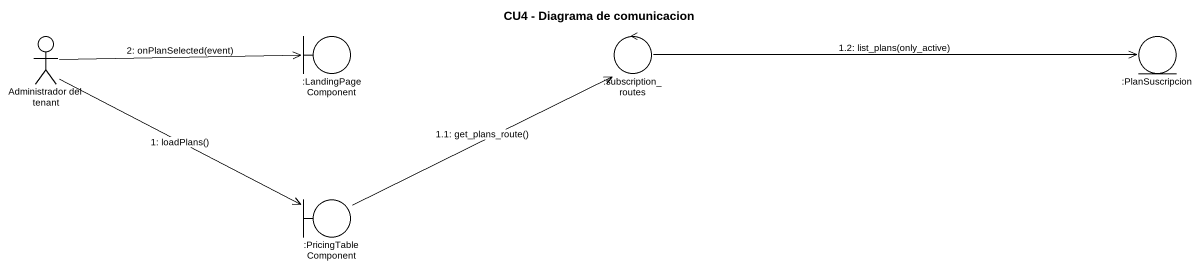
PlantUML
@startuml
title CU4 - Diagrama de comunicacion
actor "Administrador del tenant" as Administrador_del_tenant
boundary ":LandingPageComponent" as LandingPageComponent
control ":subscription_routes" as subscription_routes
entity ":PlanSuscripcion" as PlanSuscripcion
boundary ":PricingTableComponent" as PricingTableComponent
Administrador_del_tenant -right-> PricingTableComponent : 1: loadPlans()
PricingTableComponent -right-> subscription_routes : 1.1: get_plans_route()
subscription_routes -right-> PlanSuscripcion : 1.2: list_plans(only_active)
Administrador_del_tenant -right-> LandingPageComponent : 2: onPlanSelected(event)
@enduml
